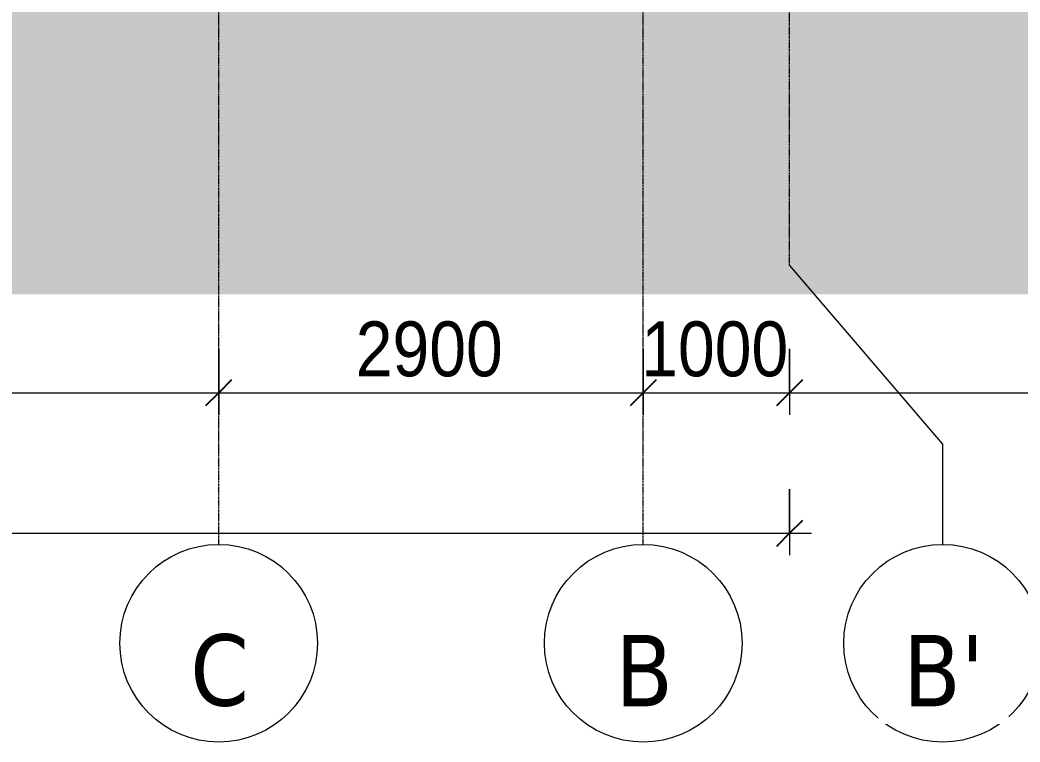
# Model space of a CAD drawing. Header units: millimetres. Extents: x 3451 to 201731, y -8641 to 35300.
# Drawn here: x 170834 to 177665, y -8641 to -3708 of the extents above; entities that cross this region are included whole.
import ezdxf

# ---------------------------------------------------------------- set-up
doc = ezdxf.new("R2010")
doc.units = ezdxf.units.MM
doc.linetypes.add('Grid Line', pattern=[22.225, 12.7, -3.175, 3.175, -3.175])
for name, color, linetype, lineweight in [('A-ANNO-DIMS', 211, 'Continuous', 9), ('A-ANNO-DIMS-150', 211, 'Continuous', 9), ('A-DETL-GENF-3', 9, 'Continuous', 9), ('S-GRID', 1, 'Continuous', 9), ('S-GRID-1', 1, 'Grid Line', 9), ('S-GRID-IDEN', 1, 'Continuous', 9)]:
    doc.layers.add(name, color=color, linetype=linetype, lineweight=lineweight)
doc.styles.add('Tahoma_B_1', font='tahomabd.ttf', dxfattribs={"height": 487.5})
doc.styles.add('UTM Avo', font='', dxfattribs={"width": 0.9, "height": 375})
doc.styles.get('UTM Avo').set_extended_font_data('UTM Avo')
doc.dimstyles.new('1_Dim_chi_tiet_2_5', dxfattribs={"dimscale": 304.8, "dimtxt": 374.737856, "dimasz": 0.590551, "dimexe": 0.492126, "dimexo": 0.0625, "dimgap": 0.049213, "dimtad": 1, "dimdec": 0, "dimrnd": 5, "dimzin": 0, "dimdsep": 46, "dimtxsty": 'UTM Avo', "dimblk1": 'OBLIQUE', "dimblk2": 'OBLIQUE', "dimsah": 1, "dimcen": 0.09, "dimdle": 0.492126, "dimazin": 0, "dimtfac": 1, "dimtdec": 4, "dimtix": 1, "dimtmove": 0, "dimatfit": 3, "dimfxl": 0.984252, "dimfxlon": 1, "dimtvp": 1, "dimtolj": 1, "dimtzin": 0, "dimarcsym": 2})

# ---------------------------------------------------------------- blocks, each defined once
blk = doc.blocks.new('Grid - M_Grid Head - Circle-353313-TKCS_MẶT CẮT D')
at = {"layer": 'S-GRID-IDEN'}
blk.add_circle((-17236.9, -7966.4), 675, dxfattribs=at)
blk = doc.blocks.new('DIMBLOCK82-TKCS_MẶT CẮT D')
at = {"layer": 'A-ANNO-DIMS-150'}
for p, q in [((167090.9, -5954.8), (167090.9, -6404.8)), ((167090.9, -6254.8), (167090.9, -5954.8)), ((172190.9, -5954.8), (172190.9, -6404.8)), ((172190.9, -6254.8), (172190.9, -5954.8)), ((167090.9, -6254.8), (172190.9, -6254.8))]:
    blk.add_line(p, q, dxfattribs=at)
at = {"layer": 'A-ANNO-DIMS-150', "lineweight": 25}
for p, q in [((167090.9, -6254.8), (167180.9, -6164.8)), ((172190.9, -6254.8), (172280.9, -6164.8)), ((167090.9, -6254.8), (167000.9, -6344.8)), ((172190.9, -6254.8), (172100.9, -6344.8))]:
    blk.add_line(p, q, dxfattribs=at)
at = {"layer": 'A-ANNO-DIMS-150', "color": 0, "insert": (169127.4, -5767.6), "char_height": 375, "width": 1232.471, "attachment_point": 1, "line_spacing_factor": 1.110334, "style": 'UTM Avo'}
blk.add_mtext('5100', dxfattribs=at)
blk = doc.blocks.new('_Oblique')
at = {"color": 0, "linetype": 'ByBlock', "lineweight": -2}
blk.add_line((-0.5, -0.5), (0.5, 0.5), dxfattribs=at)
blk = doc.blocks.new('DIMBLOCK83-TKCS_MẶT CẮT D')
at = {"layer": 'A-ANNO-DIMS-150'}
for p, q in [((172190.9, -5954.8), (172190.9, -6404.8)), ((172190.9, -6254.8), (172190.9, -5954.8)), ((175090.9, -5954.8), (175090.9, -6404.8)), ((175090.9, -6254.8), (175090.9, -5954.8)), ((172190.9, -6254.8), (175090.9, -6254.8))]:
    blk.add_line(p, q, dxfattribs=at)
at = {"layer": 'A-ANNO-DIMS-150', "lineweight": 25}
for p, q in [((172190.9, -6254.8), (172280.9, -6164.8)), ((175090.9, -6254.8), (175180.9, -6164.8)), ((172190.9, -6254.8), (172100.9, -6344.8)), ((175090.9, -6254.8), (175000.9, -6344.8))]:
    blk.add_line(p, q, dxfattribs=at)
at = {"layer": 'A-ANNO-DIMS-150', "color": 0, "insert": (173127.4, -5767.6), "char_height": 375, "width": 1232.471, "attachment_point": 1, "line_spacing_factor": 1.110334, "style": 'UTM Avo'}
blk.add_mtext('2900', dxfattribs=at)
blk = doc.blocks.new('DIMBLOCK84-TKCS_MẶT CẮT D')
at = {"layer": 'A-ANNO-DIMS-150'}
for p, q in [((175090.9, -5954.8), (175090.9, -6404.8)), ((175090.9, -6254.8), (175090.9, -5954.8)), ((176090.9, -5954.8), (176090.9, -6404.8)), ((176090.9, -6254.8), (176090.9, -5954.8)), ((175090.9, -6254.8), (176090.9, -6254.8))]:
    blk.add_line(p, q, dxfattribs=at)
at = {"layer": 'A-ANNO-DIMS-150', "lineweight": 25}
for p, q in [((175090.9, -6254.8), (175180.9, -6164.8)), ((176090.9, -6254.8), (176180.9, -6164.8)), ((175090.9, -6254.8), (175000.9, -6344.8)), ((176090.9, -6254.8), (176000.9, -6344.8))]:
    blk.add_line(p, q, dxfattribs=at)
at = {"layer": 'A-ANNO-DIMS-150', "color": 0, "insert": (175077.4, -5767.6), "char_height": 375, "width": 1232.471, "attachment_point": 1, "line_spacing_factor": 1.110334, "style": 'UTM Avo'}
blk.add_mtext('1000', dxfattribs=at)
blk = doc.blocks.new('DIMBLOCK85-TKCS_MẶT CẮT D')
at = {"layer": 'A-ANNO-DIMS-150'}
for p, q in [((176090.9, -5954.8), (176090.9, -6404.8)), ((176090.9, -6254.8), (176090.9, -5954.8)), ((183390.9, -5954.8), (183390.9, -6404.8)), ((183390.9, -6254.8), (183390.9, -5954.8)), ((176090.9, -6254.8), (183540.9, -6254.8))]:
    blk.add_line(p, q, dxfattribs=at)
at = {"layer": 'A-ANNO-DIMS-150', "lineweight": 25}
for p, q in [((176090.9, -6254.8), (176180.9, -6164.8)), ((183390.9, -6254.8), (183480.9, -6164.8)), ((176090.9, -6254.8), (176000.9, -6344.8)), ((183390.9, -6254.8), (183300.9, -6344.8))]:
    blk.add_line(p, q, dxfattribs=at)
at = {"layer": 'A-ANNO-DIMS-150', "color": 0, "insert": (179227.4, -5767.6), "char_height": 375, "width": 1232.471, "attachment_point": 1, "line_spacing_factor": 1.110334, "style": 'UTM Avo'}
blk.add_mtext('7300', dxfattribs=at)
blk = doc.blocks.new('DIMBLOCK86-TKCS_MẶT CẮT D')
at = {"layer": 'A-ANNO-DIMS-150'}
for p, q in [((122390.9, -6914.5), (122390.9, -7364.5)), ((122390.9, -7214.5), (122390.9, -6914.5)), ((176090.9, -6914.5), (176090.9, -7364.5)), ((176090.9, -7214.5), (176090.9, -6914.5)), ((122240.9, -7214.5), (176240.9, -7214.5))]:
    blk.add_line(p, q, dxfattribs=at)
at = {"layer": 'A-ANNO-DIMS-150', "lineweight": 25}
for p, q in [((122390.9, -7214.5), (122480.9, -7124.5)), ((176090.9, -7214.5), (176180.9, -7124.5)), ((122390.9, -7214.5), (122300.9, -7304.5)), ((176090.9, -7214.5), (176000.9, -7304.5))]:
    blk.add_line(p, q, dxfattribs=at)
at = {"layer": 'A-ANNO-DIMS-150', "color": 0, "insert": (148599, -6727.4), "char_height": 375, "width": 1540.589, "attachment_point": 1, "line_spacing_factor": 1.110334, "style": 'UTM Avo'}
blk.add_mtext('53700', dxfattribs=at)

msp = doc.modelspace()

# ---------------------------------------------------------------- hatches: boundary and pattern name
at = {"layer": 'A-DETL-GENF-3'}
h = msp.add_hatch(dxfattribs=at)
h.set_pattern_fill('FP_82', color=256, style=0, pattern_type=2)
h.set_pattern_definition([(0, (148640.8, 14125), (725.805, 725.805), [725.805, -725.805]), (0, (148640.8, 14397.2), (725.805, 725.805), [725.805, -725.805]), (0, (148640.8, 14669.35), (725.805, 725.805), [725.805, -725.805]), (90, (148731.5, 14760.1), (-725.805, 725.805), [725.805, -725.805]), (90, (149003.7, 14760.1), (-725.805, 725.805), [725.805, -725.805]), (90, (149275.9, 14760.1), (-725.805, 725.805), [725.805, -725.805])])
h.paths.add_polyline_path([(166321.1, -5581.5), (194403.2, -5581.5), (194403.2, 100), (189739.6, 100), (189739.6, 200), (185739.6, 350), (183390.9, 350), (183390.9, 650), (176090.9, 650), (176090.9, -2050), (177441.1, -2050), (177441.1, -3550), (177491.1, -3550), (177491.1, -3600.5), (173410.9, -3600.5), (173410.9, -3550), (173441.1, -3550), (173441.1, -2350), (169742.1, -2350), (169742.1, -3550), (169792.1, -3550), (169792.1, -3600.5), (165690.9, -3600.5), (165690.9, -3550), (165742.1, -3550), (165742.1, -2350), (162740.5, -2350), (162740.5, -3550), (162790.5, -3550), (162790.5, -3600.5), (158689.8, -3600.5), (158689.8, -3550), (158740.5, -3550), (158740.5, -2350), (157057.2, -2350), (157057.2, -3550), (157066.6, -3550), (157066.6, -3600.5), (155816.6, -3600.5), (155816.6, -3550), (155824.2, -3550), (155824.2, -2350), (151465.9, -2350), (151465.9, -3850), (151590.9, -3850), (151590.9, -5350), (151640.9, -5350), (151640.9, -5400), (148790.9, -5400), (148790.9, -5350), (148840.9, -5350), (148840.9, -3850), (148965.9, -3850), (148965.9, -2350), (148341, -2350), (148341, -3550), (145841, -3550), (145841, -2350), (140691, -2350), (140691, -3550), (140741, -3550), (140741, -3600), (137041, -3600), (137041, -3550), (137091, -3550), (137091, -2350), (136663.9, -2350), (136663.9, -2750), (136263.9, -2750), (136263.9, -2350), (132490.9, -2350), (132490.9, -3550), (132540.9, -3550), (132540.9, -3600), (128840.9, -3600), (128840.9, -3550), (128890.9, -3550), (128890.9, -2350), (123224.1, -2350), (123224.1, -3550), (123274.1, -3550), (123274.1, -3600), (120874.1, -3600), (120874.1, -3550), (120924.1, -3550), (120924.1, -2050), (122390.9, -2050), (122390.9, -50), (121209.6, -50), (115209.6, -250), (114209.6, -250), (114209.6, -200), (110810.1, -200), (110810.1, -5581.5), (165668.1, -5581.5)])

# ---------------------------------------------------------------- linework, layer by layer
at = {"layer": 'S-GRID'}
for p, q in [((176090.9, -5386.4), (177135.9, -6606.5)), ((177135.9, -6606.5), (177135.9, -7291.4))]:
    msp.add_line(p, q, dxfattribs=at)
at = {"layer": 'S-GRID-1'}
for p, q in [((176090.9, -5386.4), (176090.9, -1636.4)), ((172190.9, -7291.4), (172190.9, -3541.4)), ((175090.9, -7291.4), (175090.9, -3541.4))]:
    msp.add_line(p, q, dxfattribs=at)

# ---------------------------------------------------------------- block references
at = {"layer": 'S-GRID-IDEN'}
for p in [(189427.8, 0), (192327.8, 0), (194372.8, 0)]:
    msp.add_blockref('Grid - M_Grid Head - Circle-353313-TKCS_MẶT CẮT D', p, dxfattribs=at)

# ---------------------------------------------------------------- dimensions: what is measured, and where the dimension line sits
at = {"layer": 'A-ANNO-DIMS'}
for base, p1, p2, override, picture, middle in [((172190.9, -6254.8), (167090.9, -5954.8), (172190.9, -5954.8), {"dimpost": '<>', "dimfxl": 5100}, 'DIMBLOCK82-TKCS_MẶT CẮT D', (169640.9, -6045.7)), ((175090.9, -6254.8), (172190.9, -5954.8), (175090.9, -5954.8), {"dimpost": '<>', "dimfxl": 2900}, 'DIMBLOCK83-TKCS_MẶT CẮT D', (173640.9, -6045.7)), ((176090.9, -6254.8), (175090.9, -5954.8), (176090.9, -5954.8), {"dimpost": '<>', "dimfxl": 1000}, 'DIMBLOCK84-TKCS_MẶT CẮT D', (175590.9, -6045.7)), ((183390.9, -6254.8), (176090.9, -5954.8), (183390.9, -5954.8), {"dimpost": '<>', "dimfxl": 7300}, 'DIMBLOCK85-TKCS_MẶT CẮT D', (179740.9, -6045.7)), ((176090.9, -7214.5), (122390.9, -6914.5), (176090.9, -6914.5), {"dimpost": '<>', "dimfxl": 53700}, 'DIMBLOCK86-TKCS_MẶT CẮT D', (149240.9, -7005.5))]:
    dim = msp.add_linear_dim(base=base, p1=p1, p2=p2, dimstyle='1_Dim_chi_tiet_2_5', override=override, dxfattribs=at)
    dim.commit()
    dim.dimension.update_dxf_attribs({"geometry": picture, "text_midpoint": middle})

# ---------------------------------------------------------------- next in the draw order: texts
at = {"layer": 'S-GRID-IDEN', "char_height": 487.5, "attachment_point": 5, "line_spacing_factor": 0.996129, "style": 'Tahoma_B_1', "bg_fill": 3, "box_fill_scale": 1.25, "bg_fill_color": 256, "bg_fill_true_color": 13158600, "bg_fill_transparency": 0}
for s, insert, width in [('\\pt1904.99887,3809.99775,5715.0015,7620.00037,9524.99925,11429.99813,13335.00187,15240.00075,17144.99962,19049.9985,20955.00225,22860.00112,24765,26669.99887,28574.99775,30480.0015,32385.00037,34289.99925,36194.99812,38100.00187,40005.00075,41909.99962,43814.9985,45720.00225,47625.00112,49530,51434.99887,53339.99775,55245.0015,57150.00037,59054.99925,60959.99812;C', (172197.2, -8153.6), 456), ('\\pt1904.99887,3809.99775,5715.0015,7620.00037,9524.99925,11429.99813,13335.00187,15240.00075,17144.99962,19049.9985,20955.00225,22860.00112,24765,26669.99887,28574.99775,30480.0015,32385.00037,34289.99925,36194.99812,38100.00187,40005.00075,41909.99962,43814.9985,45720.00225,47625.00112,49530,51434.99887,53339.99775,55245.0015,57150.00037,59054.99925,60959.99812;B', (175097.2, -8153.6), 466.5), ("\\pt1904.99887,3809.99775,5715.0015,7620.00037,9524.99925,11429.99813,13335.00187,15240.00075,17144.99962,19049.9985,20955.00225,22860.00112,24765,26669.99887,28574.99775,30480.0015,32385.00037,34289.99925,36194.99812,38100.00187,40005.00075,41909.99962,43814.9985,45720.00225,47625.00112,49530,51434.99887,53339.99775,55245.0015,57150.00037,59054.99925,60959.99812;B'", (177142.2, -8153.6), 645)]:
    msp.add_mtext(s, dxfattribs=dict(at, insert=insert, width=width))

doc.saveas('drawing.dxf')
